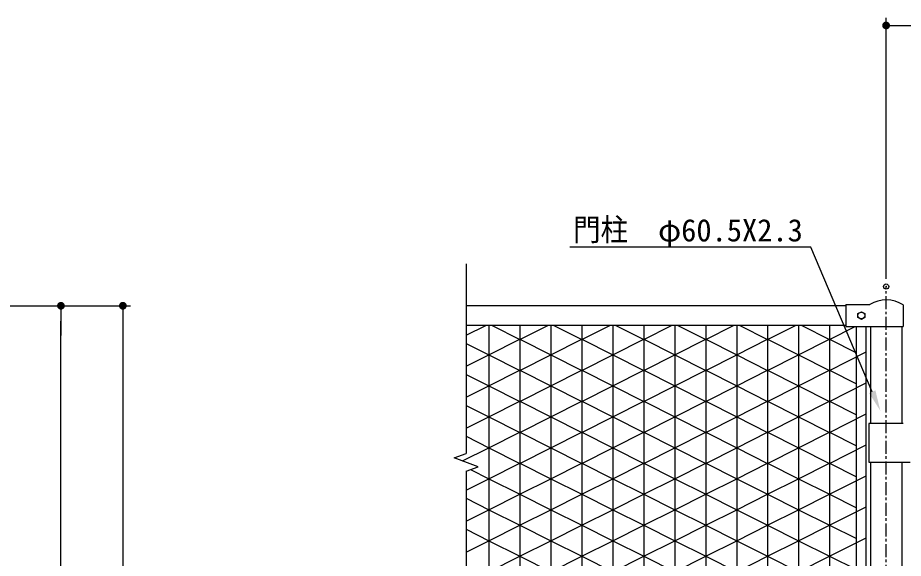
# Model space of a CAD drawing. Units: millimetres, scale not verified. Extents: x -4425 to 4425, y -3150 to 3150.
# Drawn here: x -1032 to 684, y 563 to 1610 of the extents above; entities that cross this region are included whole.
import ezdxf
from ezdxf.enums import TextEntityAlignment as Align

# ---------------------------------------------------------------- set-up
doc = ezdxf.new("R2010")
doc.units = ezdxf.units.MM
doc.header["$LTSCALE"] = 20
doc.header["$PDMODE"] = 32
doc.header["$PDSIZE"] = 10
doc.linetypes.add('USER1', pattern=[2, 1.25, -0.25, 0.25, -0.25])
for name, color, linetype, lineweight in [('0-0_BUHIN', 7, 'Continuous', 25), ('0-2_KOUZOU', 7, 'Continuous', 25), ('0-3_SUNPOU', 1, 'Continuous', 25), ('0-7_AMI', 7, 'Continuous', 25), ('0-D_AMI-HATCH', 6, 'Continuous', 25)]:
    doc.layers.add(name, color=color, linetype=linetype, lineweight=lineweight)
doc.layers.add('0-5_DEFPOINTS', color=7, linetype='Continuous')
doc.styles.add('ＭＳ ゴシック', font='')
doc.styles.get('ＭＳ ゴシック').set_extended_font_data('MS Gothic')

# ---------------------------------------------------------------- blocks, each defined once
blk = doc.blocks.new('M1')
at = {"layer": '0-3_SUNPOU'}
blk.add_line((-5, 0), (-38.58, 0), dxfattribs=at)
for points in [[(0, 0), (-5, 0), (-4.96, 0.63)], [(0, 0), (-4.96, -0.63), (-5, 0)], [(0, 0), (-4.96, 0.63), (-4.84, 1.24)], [(0, 0), (-4.84, -1.24), (-4.96, -0.63)], [(0, 0), (-4.84, 1.24), (-4.65, 1.84)], [(0, 0), (-4.65, -1.84), (-4.84, -1.24)], [(0, 0), (-4.65, 1.84), (-4.38, 2.41)], [(0, 0), (-4.38, -2.41), (-4.65, -1.84)], [(0, 0), (-4.38, 2.41), (-4.05, 2.94)], [(0, 0), (-4.05, -2.94), (-4.38, -2.41)], [(0, 0), (-4.05, 2.94), (-3.64, 3.42)], [(0, 0), (-3.64, -3.42), (-4.05, -2.94)], [(0, 0), (-3.64, 3.42), (-3.19, 3.85)], [(0, 0), (-3.19, -3.85), (-3.64, -3.42)], [(0, 0), (-3.19, 3.85), (-2.68, 4.22)], [(0, 0), (-2.68, -4.22), (-3.19, -3.85)], [(0, 0), (-2.68, 4.22), (-2.13, 4.52)], [(0, 0), (-2.13, -4.52), (-2.68, -4.22)], [(0, 0), (-2.13, 4.52), (-1.55, 4.76)], [(0, 0), (-1.55, -4.76), (-2.13, -4.52)], [(0, 0), (-1.55, 4.76), (-0.94, 4.91)], [(0, 0), (-0.94, -4.91), (-1.55, -4.76)], [(0, 0), (-0.94, 4.91), (-0.31, 4.99)], [(0, 0), (-0.31, -4.99), (-0.94, -4.91)], [(0, 0), (-0.31, 4.99), (0.31, 4.99)], [(0, 0), (0.31, -4.99), (-0.31, -4.99)], [(0, 0), (0.31, 4.99), (0.94, 4.91)], [(0, 0), (0.94, 4.91), (1.55, 4.76)], [(0, 0), (1.55, 4.76), (2.13, 4.52)], [(0, 0), (2.13, 4.52), (2.68, 4.22)], [(0, 0), (2.68, 4.22), (3.19, 3.85)], [(0, 0), (3.19, 3.85), (3.64, 3.42)], [(0, 0), (3.64, 3.42), (4.05, 2.94)], [(0, 0), (4.05, 2.94), (4.38, 2.41)], [(0, 0), (4.38, 2.41), (4.65, 1.84)], [(0, 0), (4.65, 1.84), (4.84, 1.24)], [(0, 0), (4.84, 1.24), (4.96, 0.63)], [(0, 0), (4.96, 0.63), (5, 0)], [(0, 0), (0.94, -4.91), (0.31, -4.99)], [(0, 0), (1.55, -4.76), (0.94, -4.91)], [(0, 0), (2.13, -4.52), (1.55, -4.76)], [(0, 0), (2.68, -4.22), (2.13, -4.52)], [(0, 0), (3.19, -3.85), (2.68, -4.22)], [(0, 0), (3.64, -3.42), (3.19, -3.85)], [(0, 0), (4.05, -2.94), (3.64, -3.42)], [(0, 0), (4.38, -2.41), (4.05, -2.94)], [(0, 0), (4.65, -1.84), (4.38, -2.41)], [(0, 0), (4.84, -1.24), (4.65, -1.84)], [(0, 0), (4.96, -0.63), (4.84, -1.24)], [(0, 0), (5, 0), (4.96, -0.63)]]:
    blk.add_solid(points, dxfattribs=at)

msp = doc.modelspace()

# ---------------------------------------------------------------- linework, layer by layer
at = {"layer": '0-0_BUHIN'}
for p, q in [((572.52, 1054.31), (572.52, 1011.81)), ((572.52, 1054.31), (618.91, 1054.31)), ((683.26, 1053.58), (683.26, 1011.81)), ((572.52, 1011.81), (683.26, 1011.81)), ((683.81, 824.06), (617.21, 824.06)), ((617.21, 824.06), (617.21, 749.06)), ((617.21, 749.06), (697.11, 749.06))]:
    msp.add_line(p, q, dxfattribs=at)
msp.add_arc((650.51, 1003.31), 60, 56.9207, 121.77893, dxfattribs=at)
at = {"layer": '0-2_KOUZOU', "color": 1, "linetype": 'USER1'}
msp.add_line((650.51, -474.48), (650.51, 1089.36), dxfattribs=at)
at = {"layer": '0-2_KOUZOU'}
for p, q in [((572.52, 1052.06), (-163.14, 1052.06)), ((572.52, 1014.06), (-163.14, 1014.06)), ((593, 487.06), (593, 1011.81)), ((593, 737.06), (593, 1011.81)), ((612, 487.06), (612, 1011.81)), ((620.26, 1011.81), (620.26, 824.06)), ((680.76, 1011.81), (680.76, 824.06)), ((620.26, 749.06), (620.26, 487.06)), ((680.76, 749.06), (680.76, 487.06))]:
    msp.add_line(p, q, dxfattribs=at)
msp.add_lwpolyline([(602.51, 1040.57), (609.01, 1036.81), (609.01, 1029.31), (602.51, 1025.56), (596.01, 1029.31), (596.01, 1036.81)], close=True, dxfattribs=at)
msp.add_circle((602.51, 1033.06), 6.5, dxfattribs=at)
at = {"layer": '0-3_SUNPOU'}
for p, q in [((650.51, 1104.36), (650.51, 1609.88)), ((680.51, 1594.88), (2620.01, 1594.88)), ((504.9, 1165.7), (37.64, 1165.7)), ((623.65, 885.63), (504.9, 1165.7)), ((-1367.95, 1052.06), (-933.27, 1052.06)), ((-1367.95, 1052.06), (-813.27, 1052.06)), ((-948.27, -117.94), (-948.27, 1022.06)), ((-828.27, 1022.06), (-828.27, -367.94))]:
    msp.add_line(p, q, dxfattribs=at)
msp.add_solid([(629.79, 888.23), (639.26, 848.8), (617.51, 883.03)], dxfattribs=at)
at = {"layer": '0-5_DEFPOINTS'}
for p in [(650.51, 1089.36), (-948.27, 1052.06)]:
    msp.add_point(p, dxfattribs=at)
at = {"layer": '0-7_AMI'}
for p, q in [((-163.14, 1133.49), (-163.14, 766.13)), ((-186.63, 757.58), (-163.14, 766.13)), ((-139.65, 740.48), (-186.63, 757.58)), ((-163.14, 731.93), (-139.65, 740.48)), ((-163.14, 731.93), (-163.14, 227.98))]:
    msp.add_line(p, q, dxfattribs=at)
at = {"layer": '0-D_AMI-HATCH'}
for p, q in [((-163.14, 994.91), (-125.01, 1014.06)), ((-119, 1014.06), (-119, -59.94)), ((-113.02, 1014.06), (-59.01, 986.93)), ((-59.01, 986.93), (-5.01, 1014.06)), ((-59, 1014.06), (-59, -59.94)), ((1, 1014.06), (1, -59.94)), ((6.98, 1014.06), (60.99, 986.93)), ((60.99, 986.93), (114.99, 1014.06)), ((61, 1014.06), (61, -59.94)), ((121, 1014.06), (121, -59.94)), ((126.98, 1014.06), (180.99, 986.93)), ((180.99, 986.93), (234.99, 1014.06)), ((181, 1014.06), (181, -59.94)), ((241, 1014.06), (241, -59.94)), ((246.98, 1014.06), (300.99, 986.93)), ((300.99, 986.93), (354.99, 1014.06)), ((301, 1014.06), (301, -59.94)), ((361, 1014.06), (361, -59.94)), ((366.98, 1014.06), (420.99, 986.93)), ((420.99, 986.93), (474.99, 1014.06)), ((421, 1014.06), (421, -59.94)), ((481, 1014.06), (481, -59.94)), ((486.98, 1014.06), (540.99, 986.93)), ((541, 1014.06), (541, -59.94)), ((540.99, 986.93), (590.52, 1011.81)), ((-163.14, 979.25), (-119, 957.08)), ((-119.03, 957.08), (-59.01, 987.23)), ((-59.01, 987.23), (1, 957.08)), ((0.97, 957.08), (60.99, 987.23)), ((60.99, 987.23), (121, 957.08)), ((120.97, 957.08), (180.99, 987.23)), ((180.99, 987.23), (241, 957.08)), ((240.97, 957.08), (300.99, 987.23)), ((300.99, 987.23), (361, 957.08)), ((360.97, 957.08), (420.99, 987.23)), ((420.99, 987.23), (481, 957.08)), ((480.97, 957.08), (540.99, 987.23)), ((540.99, 987.23), (593.01, 961.1)), ((540.99, 926.93), (612, 962.6)), ((-163.14, 934.91), (-119, 957.08)), ((-119.03, 957.08), (-59.01, 926.93)), ((-59.01, 926.93), (1, 957.08)), ((120.97, 957.08), (180.99, 926.93)), ((180.99, 926.93), (241, 957.08)), ((360.97, 957.08), (420.99, 926.93)), ((420.99, 926.93), (481, 957.08)), ((480.97, 957.08), (540.99, 926.93)), ((-119.03, 897.08), (-59.01, 927.23)), ((-59.01, 927.23), (1, 897.08)), ((0.97, 897.08), (60.99, 927.23)), ((60.99, 927.23), (121, 897.08)), ((120.97, 897.08), (180.99, 927.23)), ((180.99, 927.23), (241, 897.08)), ((240.97, 897.08), (300.99, 927.23)), ((300.99, 927.23), (361, 897.08)), ((360.97, 897.08), (420.99, 927.23)), ((420.99, 927.23), (481, 897.08)), ((480.97, 897.08), (540.99, 927.23)), ((540.99, 927.23), (593.01, 901.1)), ((-163.14, 919.25), (-119, 897.08)), ((-163.14, 874.91), (-119, 897.08)), ((-119.03, 897.08), (-59.01, 866.93)), ((-59.01, 866.93), (1, 897.08)), ((0.97, 897.08), (60.99, 866.93)), ((60.99, 866.93), (121, 897.08)), ((120.97, 897.08), (180.99, 866.93)), ((180.99, 866.93), (241, 897.08)), ((240.97, 897.08), (300.99, 866.93)), ((300.99, 866.93), (361, 897.08)), ((360.97, 897.08), (420.99, 866.93)), ((420.99, 866.93), (481, 897.08)), ((480.97, 897.08), (540.99, 866.93)), ((540.99, 866.93), (612, 902.6)), ((-163.14, 859.25), (-119, 837.08)), ((-119.03, 837.08), (-59.01, 867.23)), ((-59.01, 867.23), (1, 837.08)), ((0.97, 837.08), (60.99, 867.23)), ((60.99, 867.23), (121, 837.08)), ((120.97, 837.08), (180.99, 867.23)), ((180.99, 867.23), (241, 837.08)), ((240.97, 837.08), (300.99, 867.23)), ((300.99, 867.23), (361, 837.08)), ((360.97, 837.08), (420.99, 867.23)), ((420.99, 867.23), (481, 837.08)), ((480.97, 837.08), (540.99, 867.23)), ((540.99, 867.23), (593.01, 841.1)), ((540.99, 806.93), (612, 842.6)), ((-163.14, 814.91), (-119, 837.08)), ((-119.03, 837.08), (-59.01, 806.93)), ((-59.01, 806.93), (1, 837.08)), ((0.97, 837.08), (60.99, 806.93)), ((60.99, 806.93), (121, 837.08)), ((120.97, 837.08), (180.99, 806.93)), ((180.99, 806.93), (241, 837.08)), ((240.97, 837.08), (300.99, 806.93)), ((300.99, 806.93), (361, 837.08)), ((360.97, 837.08), (420.99, 806.93)), ((420.99, 806.93), (481, 837.08)), ((480.97, 837.08), (540.99, 806.93)), ((120.97, 777.08), (180.99, 807.23)), ((180.99, 807.23), (241, 777.08)), ((240.97, 777.08), (300.99, 807.23)), ((300.99, 807.23), (361, 777.08)), ((360.97, 777.08), (420.99, 807.23)), ((420.99, 807.23), (481, 777.08)), ((480.97, 777.08), (540.99, 807.23)), ((540.99, 807.23), (593.01, 781.1)), ((-163.14, 799.25), (-119, 777.08)), ((-169.93, 751.5), (-119, 777.08)), ((-119.03, 777.08), (-59.01, 746.93)), ((-59.01, 746.93), (1, 777.08)), ((0.97, 777.08), (60.99, 746.93)), ((60.99, 746.93), (121, 777.08)), ((120.97, 777.08), (180.99, 746.93)), ((180.99, 746.93), (241, 777.08)), ((240.97, 777.08), (300.99, 746.93)), ((300.99, 746.93), (361, 777.08)), ((360.97, 777.08), (420.99, 746.93)), ((420.99, 746.93), (481, 777.08)), ((480.97, 777.08), (540.99, 746.93)), ((540.99, 746.93), (612, 782.6)), ((-119.03, 717.08), (-59.01, 747.23)), ((-59.01, 747.23), (1, 717.08)), ((0.97, 717.08), (60.99, 747.23)), ((60.99, 747.23), (121, 717.08)), ((120.97, 717.08), (180.99, 747.23)), ((180.99, 747.23), (241, 717.08)), ((240.97, 717.08), (300.99, 747.23)), ((300.99, 747.23), (361, 717.08)), ((360.97, 717.08), (420.99, 747.23)), ((420.99, 747.23), (481, 717.08)), ((480.97, 717.08), (540.99, 747.23)), ((540.99, 747.23), (593.01, 721.1)), ((-154.68, 735), (-119, 717.08)), ((540.99, 686.93), (612, 722.6)), ((-163.14, 694.91), (-119, 717.08)), ((-119.03, 717.08), (-59.01, 686.93)), ((-59.01, 686.93), (1, 717.08)), ((0.97, 717.08), (60.99, 686.93)), ((60.99, 686.93), (121, 717.08)), ((120.97, 717.08), (180.99, 686.93)), ((180.99, 686.93), (241, 717.08)), ((240.97, 717.08), (300.99, 686.93)), ((300.99, 686.93), (361, 717.08)), ((360.97, 717.08), (420.99, 686.93)), ((420.99, 686.93), (481, 717.08)), ((480.97, 717.08), (540.99, 686.93)), ((-119.03, 657.08), (-59.01, 687.23)), ((-59.01, 687.23), (1, 657.08)), ((120.97, 657.08), (180.99, 687.23)), ((180.99, 687.23), (241, 657.08)), ((360.97, 657.08), (420.99, 687.23)), ((420.99, 687.23), (481, 657.08)), ((480.97, 657.08), (540.99, 687.23)), ((540.99, 687.23), (593.01, 661.1)), ((-163.14, 679.25), (-119, 657.08)), ((-163.14, 634.91), (-119, 657.08)), ((-119.03, 657.08), (-59.01, 626.93)), ((-59.01, 626.93), (1, 657.08)), ((0.97, 657.08), (60.99, 626.93)), ((60.99, 626.93), (121, 657.08)), ((120.97, 657.08), (180.99, 626.93)), ((180.99, 626.93), (241, 657.08)), ((240.97, 657.08), (300.99, 626.93)), ((300.99, 626.93), (361, 657.08)), ((360.97, 657.08), (420.99, 626.93)), ((420.99, 626.93), (481, 657.08)), ((480.97, 657.08), (540.99, 626.93)), ((540.99, 626.93), (612, 662.6)), ((-163.14, 619.25), (-119, 597.08)), ((-119.03, 597.08), (-59.01, 627.23)), ((-59.01, 627.23), (1, 597.08)), ((0.97, 597.08), (60.99, 627.23)), ((60.99, 627.23), (121, 597.08)), ((120.97, 597.08), (180.99, 627.23)), ((180.99, 627.23), (241, 597.08)), ((240.97, 597.08), (300.99, 627.23)), ((300.99, 627.23), (361, 597.08)), ((360.97, 597.08), (420.99, 627.23)), ((420.99, 627.23), (481, 597.08)), ((480.97, 597.08), (540.99, 627.23)), ((540.99, 627.23), (593.01, 601.1)), ((540.99, 566.93), (612, 602.6)), ((-163.14, 574.91), (-119, 597.08)), ((-119.03, 597.08), (-59.01, 566.93)), ((-59.01, 566.93), (1, 597.08)), ((0.97, 597.08), (60.99, 566.93)), ((60.99, 566.93), (121, 597.08)), ((120.97, 597.08), (180.99, 566.93)), ((180.99, 566.93), (241, 597.08)), ((240.97, 597.08), (300.99, 566.93)), ((300.99, 566.93), (361, 597.08)), ((360.97, 597.08), (420.99, 566.93)), ((420.99, 566.93), (481, 597.08)), ((480.97, 597.08), (540.99, 566.93)), ((120.97, 537.08), (180.99, 567.23)), ((180.99, 567.23), (241, 537.08)), ((360.97, 537.08), (420.99, 567.23)), ((420.99, 567.23), (481, 537.08)), ((480.97, 537.08), (540.99, 567.23)), ((540.99, 567.23), (593.01, 541.1))]:
    msp.add_line(p, q, dxfattribs=at)
for points in [[(0.97, 957.08), (60.99, 926.93), (121, 957.08)], [(240.97, 957.08), (300.99, 926.93), (361, 957.08)], [(-119.03, 777.08), (-59.01, 807.23), (1, 777.08)], [(0.97, 777.08), (60.99, 807.23), (121, 777.08)], [(0.97, 657.08), (60.99, 687.23), (121, 657.08)], [(240.97, 657.08), (300.99, 687.23), (361, 657.08)], [(-119.03, 537.08), (-59.01, 567.23), (1, 537.08)], [(0.97, 537.08), (60.99, 567.23), (121, 537.08)], [(240.97, 537.08), (300.99, 567.23), (361, 537.08)]]:
    msp.add_lwpolyline(points, dxfattribs=at)

# ---------------------------------------------------------------- block references
at = {"layer": '0-3_SUNPOU', "xscale": 1.5, "yscale": 1.5}
for p, rotation in [((650.51, 1594.88), 180), ((-948.27, 1052.06), 90), ((-828.27, 1052.06), 90)]:
    msp.add_blockref('M1', p, dxfattribs=dict(at, rotation=rotation))

# ---------------------------------------------------------------- texts
at = {"layer": '0-3_SUNPOU', "color": 3, "style": 'ＭＳ ゴシック', "width": 0.9}
msp.add_text('門柱', height=43.3, dxfattribs=at).set_placement((44.16, 1164.93), align=Align.BOTTOM_LEFT)
at = {"layer": '0-3_SUNPOU', "color": 3, "style": 'ＭＳ ゴシック'}
msp.add_text('φ60.5X2.3', height=43.3, dxfattribs=at).set_placement((208.7, 1163.7), align=Align.BOTTOM_LEFT)

doc.saveas('drawing.dxf')
